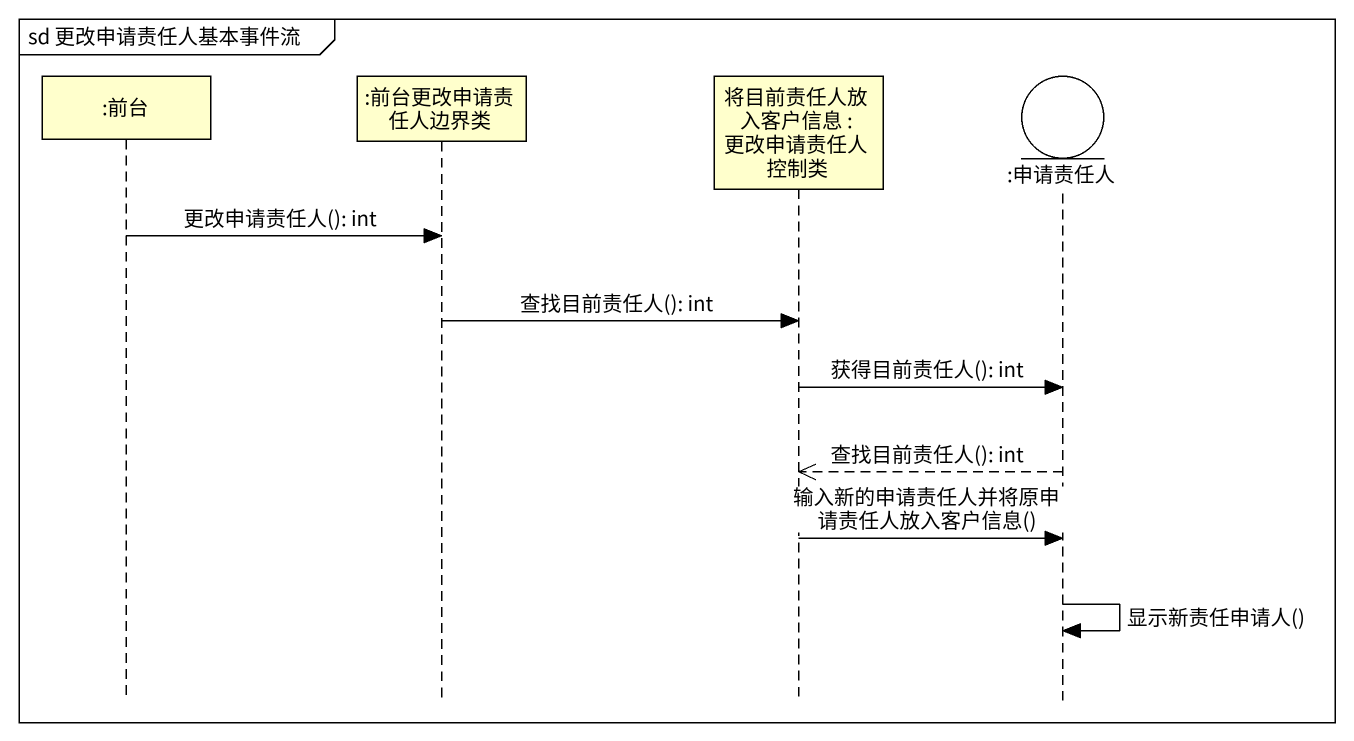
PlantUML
@startuml
mainframe sd 更改申请责任人基本事件流
hide footbox
participant ":前台" as 前台
participant ":前台更改申请责任人边界类" as 前台更改申请责任人边界类
participant "将目前责任人放入客户信息 : 更改申请责任人控制类" as 将目前责任人放入客户信息
entity ":申请责任人" as 申请责任人

前台 -> 前台更改申请责任人边界类 : 更改申请责任人(): int
前台更改申请责任人边界类 -> 将目前责任人放入客户信息 : 查找目前责任人(): int
将目前责任人放入客户信息 -> 申请责任人 : 获得目前责任人(): int
申请责任人 -->> 将目前责任人放入客户信息 : 查找目前责任人(): int
将目前责任人放入客户信息 -> 申请责任人 : 输入新的申请责任人并将原申请责任人放入客户信息()
申请责任人 -> 申请责任人 : 显示新责任申请人()
@enduml
